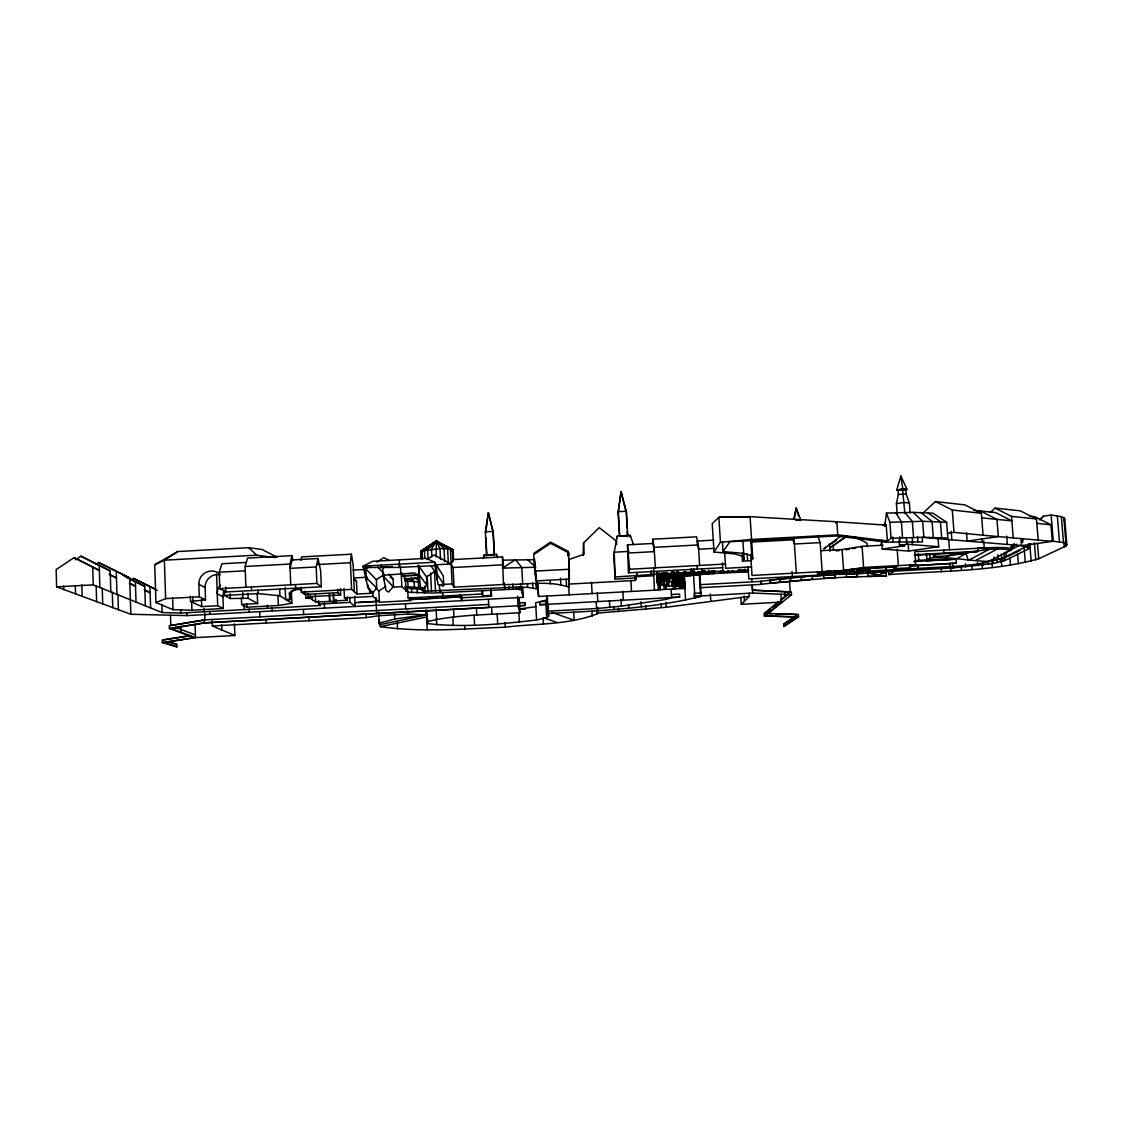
<?xml version="1.0" encoding="UTF-8"?>
<svg xmlns="http://www.w3.org/2000/svg" width="1123" height="1123" viewBox="0 0 1123 1123"><rect width="100%" height="100%" fill="white"/><g stroke="black" fill="none" stroke-linecap="round" stroke-linejoin="round"><path stroke-width="1.5" d="M568.814 575.439L569.263 587.315C548.628 579.973 525.045 585.027 503.455 584.493L502.486 556.896L453.566 559.549L451.137 563.648L450.421 549.007L439.991 548.656L420.746 551.084L420.816 558.089M535.797 567.241L502.613 568.112L502.655 560.138L534.141 559.731M568.266 556.461L568.294 551.449L550.537 542.128L533.888 553.316M568.547 552.755L569.347 579.089L536.106 580.9L533.664 554.65L550.551 543.307L568.547 552.755L568.533 555.717L568.294 551.449M652.688 544.402L652.758 539.222L696.583 536.836L698.366 544.95L699.629 565.431M654.47 590.207L653.642 572.674M616.709 544.374L616.527 541.16L599.219 527.628L583.553 542.956L583.062 555.576M453.566 559.549L453.102 549.835L436.342 541.019L436.089 556.98M368.19 585.139L368.33 588.48L373.355 593.197L357.03 594.081L351.583 589.378L350.432 562.735L351.401 554.201L301.582 556.91L301.048 560.335M399.465 559.83L399.072 567.41L434.896 565.613L438.096 584.493L439.767 585.687L441.774 584.409L442.883 586.388L443.767 585.49L443.318 576.043L434.741 562.23L426.179 558.384L372.738 561.289L363.122 566.118L367.67 586.487L370.478 591.835L373.004 592.537L376.71 588.017L376.345 579.679L363.122 566.118L434.741 562.23L434.896 565.613M485.908 531.109L488.337 512.734L493.264 532.372L494.443 555.632L492.969 531.418L488.337 512.734L485.361 531.839L486.554 555.169L494.162 554.762M752.803 558.622L751.806 555.871L743.665 553.414L723.044 551.561L729.866 541.763L836.424 535.966L885.836 542.114L891.058 538.296L923.85 537.271L947.868 538.057L946.661 522.237L933.002 513.211L913.139 512.355L886.454 513.113L884.699 526.35L886.229 525.143L887.381 540.991L837.758 534.843L751.568 539.461L720.433 542.269L714.003 552.053L734.751 553.906L743.019 556.348L744.128 559.1L742.471 561.107L751.076 560.644L752.803 558.622L751.582 539.952L750.866 543.181M619.433 535.446L618.113 512.762L621.033 491.649L626.325 511.246L627.757 535.783L619.742 536.218L618.324 511.681L621.033 491.649L625.693 510.74M881.008 545.09L881.85 540.009M794.368 518.686L796.193 508.059L800.755 519.851L799.955 520.721M378.732 615.067L379.097 623.181L380.43 626.648C421.757 632.614 463.771 628.796 505.308 627.181C535.839 623.335 568.491 625.216 597.408 613.72L597.324 609.733M569.291 584.072L635.365 580.479L636.25 577.952L615.137 579.089L613.734 554.636L617.327 536.036L630.312 535.334L633.456 544.767M618.113 512.762L618.324 511.681L626.325 511.246L626.999 528.035M897.179 514.095L896.421 503.68L898.344 494.471L898.007 489.937L902.569 489.151L905.784 489.516L906.121 494.05L909.377 502.978L910.107 512.874M617.004 537.636L617.327 536.036M613.734 554.636L614.253 552.207L628.992 551.407M316.209 566.947L318.02 558.524L292.162 559.928L290.113 568.364L316.209 566.947L316.883 583.399L321.304 586.782L320.631 570.624L318.02 558.524M483.353 558.454L484.097 555.043L496.422 554.369L496.871 555.759M793.68 519.458L796.193 508.059L798.537 515.976M615.137 579.089L614.253 552.207M290.759 584.816L289.931 564.041L291.994 555.646L247.593 558.061L245.109 566.483L245.895 587.259M629.891 536.934L630.312 535.334M899.579 490.33L896.716 490.007L900.885 476.068L907.075 489.446L902.527 490.232M722.665 567.705L628.487 572.828L629.568 569.235L627.49 544.823L653.01 543.448L654.372 551.618L628.627 553.021M321.304 586.782L225.905 591.975L219.771 588.677L219.182 572.225L221.905 563.746L246.035 562.426M1029.23 544.276L1029.51 547.687L1028.092 549.147L1004.973 560.489L993.125 563.507L953.104 567.943L865.987 572.716L883.352 576.015L846.18 577.166M1031.012 544.122L1029.538 545.652M651.452 571.256L651.228 574.583L693.817 572.014L693.607 568.701M615.671 576.927L651.649 574.555M653.839 574.19L653.614 568.266M657.952 584.367L660.043 583.89M657.966 584.676L660.057 584.185M1064.085 520.356L1064.73 518.994L1063.832 517.745L1061.347 516.65L1051.142 515.036L1043.435 516.201L1040.193 519.388M537.061 582.697L538.591 596.495L658.289 589.996L666.136 589.21L665.813 583.876M664.212 589.322L663.89 583.974M673.632 586.122L673.589 589.168L666.136 589.21M888.7 571.312L888.939 574.611C938.772 570.638 990.177 572.211 1038.747 558.763L1066.19 545.89L1066.85 544.669L1064.73 518.994M671.414 594.53L679.555 594.081L679.64 597.127L671.512 597.562L666.585 599.317L621.412 606.125L596.552 608.54L547.996 611.179L547.196 604.314L539.896 604.721L539.728 601.675L547.027 601.282M675.597 588.873L675.541 586.024M451.404 550.902L453.102 549.835L436.342 541.019L420.746 551.084L421.069 558.047M452.794 550.354L436.342 541.019L431.485 549.119L431.85 556.826M679.541 588.48C681.661 586.697 676.874 583.174 679.359 584.62M691.291 572.197L691.108 568.842M724.068 571.046L692.961 572.73L693.817 572.014M679.64 597.127L539.896 604.721M700.162 584.662L700.345 587.708L761.534 584.381L761.338 581.349L700.162 584.662L700.345 587.708M547.182 596.116L548.263 613.509C599.219 610.898 650.947 608.666 700.668 596.495L694.239 596.327L752.747 593.028L791.504 594.727L791.308 591.891L752.564 590.122M700.892 593.056L694.154 593.295L694.239 596.327M434.068 543.602L436.342 541.019L443.192 545.511M740.843 597.576L741.278 604.314L749.322 596.397L749.111 593.112M1039.744 519.837L1043.435 516.201M448.344 563.774L447.614 548.74L436.342 541.019L427.638 549.512L428.102 559.31M657.25 575.762L657.418 575.257M656.969 575.678L657.699 575.313L657.053 575.959M657.727 576.38L657.039 577.994M835.512 523.009L836.846 521.774L886.229 525.143M883.057 525.311L885.429 523.121M658.05 581.068L657.573 581.307M658.457 581.925L657.208 582.725L657.671 583.679M923.022 513L935.473 501.574L964.839 504.873L981.39 513.295L983.088 535.236L1052.321 541.356L1050.974 524.778L1034.69 516.65L1029.959 516.159M990.233 512.453L995.09 508.115L1020.133 510.797L1036.473 518.952L1038.185 540.107M840.088 536.612L823.706 548.88L826.556 546.943M429.814 546.719L436.342 541.019L438.882 543.097M829.7 547.996L846.658 535.853M778.604 601.563L764.145 613.453L764.314 615.98L797.639 617.004L783.854 626.494L783.7 624.163L796.095 615.502M781.229 599.401L788.964 593.042M766.377 612.302L770.322 609.087M772.947 606.925L778.197 602.63M780.822 600.482L788.683 594.039M764.314 615.98L781.411 602.125L780.892 594.221M765.072 613.383L765.24 615.895L791.504 594.727M426.908 610.126L427.61 623.574C463.771 627.799 500.535 624.177 536.583 620.008L535.657 602.77L545.764 600.328L547.645 598.798M748.044 567.171L748.816 578.935L817.712 575.187L822.162 571.635L820.169 542.606L817.825 536.134M1011.655 545.708L1014.237 543.644M825.335 572.449L822.106 574.99L821.924 572.309M826.247 572.211L826.36 573.376M826.261 572.407L827.876 572.295L827.735 570.933M827.848 572.112L827.946 573.292M860.765 547.364L862.085 546.34L882.917 545.202M829.378 572.028L829.49 573.207M829.392 572.239L830.908 572.126M1010.953 547.842L1015.08 544.669M1011.318 548.291L1016.694 544.22M444.68 561.682L444.048 548.628L436.342 541.019L424.438 550.003L424.831 558.356M841.324 571.382L841.436 572.548M841.338 571.579L842.952 571.481M422.739 551.056L426.824 548.038M429.533 546.031L436.342 541.019L438.447 543.434M845.97 571.116L844.496 571.396M729.052 572.449C730.329 570.175 724.784 572.014 728.995 571.214M845.956 571.34L844.468 571.41M536.583 620.008L546.69 617.748L548.6 616.359L548.052 606.223M846.798 572.267L846.644 569.459M731.635 571.312L733.235 571.256M849.76 572.112L849.62 569.291M851.459 571.046L853.368 570.975L853.326 569.796M861.959 567.929L854.435 573.235L854.154 569.207M859.432 571.551L859.277 569.361L870.1 568.771M859.207 571.579L859.067 569.179L861.06 569.066L861.229 571.453M794.228 617.369L783.7 624.163M861.004 571.481L860.878 569.277M862.422 570.484L864.373 570.372L864.331 569.193M766.827 613.439L798.397 614.463L798.565 616.934L783.854 626.494M868.809 568.982L869.076 571.031M869.876 568.266L870.255 570.961M868.879 570.133L866.928 570.231L866.886 569.066L866.886 571.158M830.838 544.051L836.537 540.191M831.034 547.098L845.717 537.131M376.345 579.679L383.125 575.144M440.511 559.436L439.991 548.656L436.342 541.019L420.507 551.604L421.378 552.067L421.701 558.819M410.302 597.366L410.442 600.566L379.377 602.251L378.872 591.035L385.736 586.445M427.133 559.408L433.913 554.874L451.123 563.943L453.088 567.522L454.043 587.175L503.455 584.493M426.572 576.955L418.205 565.15L420.634 588.003L422.557 589.617L426.965 585.294L426.572 576.955L434.699 571.509L431.078 565.936M370.211 566.104L365.916 568.982L366.449 581.04M376.949 562.132L383.743 557.598L389.47 560.616M436.342 541.019L422.08 550.537L422.473 558.819M130.703 580.282L133.567 578.387L155.676 589.224M502.613 568.112L515.387 559.619L521.788 567.382L522.644 583.735M74.132 557.64L99.357 570.456L74.132 557.64L56.15 569.543L56.613 586.852L130.829 614.267L186.994 615.601L523.29 597.324L522.771 587.343M75.438 559.816L80.884 556.194L110.194 570.877L110.826 591.933M95.764 564.364L98.599 562.483L129.707 577.966L130.829 614.267M276.988 557.247L262.192 549.526L248.688 547.687L177.785 551.547L164.379 560.18L154.735 564.743L155.957 602.546L173.012 609.719L191.921 610.21L223.351 608.498L222.93 596.762A11.876 11.665 -40 0 1 224.291 590.81L224.502 595.429L230.341 598.503L248.169 598.32L257.63 603.57L257.223 593.126M393.148 586.782L389.527 590.979A95.216 8.296 86.7 0 1 388.572 592.032L386.017 590.459L383.097 575.313L382.732 567.073L392.404 566.554M888.939 574.611L894.175 571.34M154.735 564.743L177.785 551.547M1010.77 546.676L1011.037 550.073L988.773 561.374C969.037 561.135 949.679 556.32 929.956 558.047L926.91 559.872L915.357 560.503M936.203 554.313L933.059 556.194C959.421 557.738 984.829 545.273 1011.037 550.073A34.981 3.453 -4.4 0 0 984.239 547.926L914.768 551.688L915.736 564.644L863.587 567.466L843.555 570.47L752.031 575.439L750.655 554.313M946.366 557.162L952.894 553.4L966.047 553.541L968.363 560.461L989.531 549.105L978.203 547.87M969.051 551.87L955.729 559.296L926.096 560.896M926.433 553.414L926.91 559.872L956.052 559.114L956.361 563.142L909.363 566.217M977.824 547.884L978.091 551.281L976.898 551.926L914.431 555.324M976.463 560.026L998.066 548.642M988.507 564.265L988.254 561.093L1004.439 557.949L1004.06 553.134L1019.866 545.287M1003.134 561.219L1002.881 558.005L1026.282 546.522M1007.878 556.418L1020.26 550.27M657.966 573.671L658.625 575.917M658.976 573.306L659.159 574.737L658.373 574.653M659.257 574.372L658.962 574.386M659.538 574.555L658.766 574.92M657.811 576.296L659.833 575.355L659.496 581.251M658.499 579.37L659.594 578.836L660.352 583.497M658.26 581.812L657.46 581.602L659.299 581.265M155.957 602.546L165.643 598.629L199.276 596.804L205.551 599.85L205.116 587.511A12.493 12.255 -39.6 0 1 220.29 574.751M740.155 572.014L740.029 569.754M740.576 571.986L740.408 569.333M190.363 596.313L190.531 601.451L205.551 599.85M569.586 559.338L584.185 554.201L583.553 542.956M661.854 573.292L660.366 573.741L661.784 573.292M660.422 573.825L662.261 573.432M660.127 575.271L662.935 574.386M660.422 577.306L660.352 576.015L662.893 575.327M662.261 576.632L660.745 577.11M662.598 579.033C658.106 578.247 663.075 593.126 660.549 579.384L662.598 579.033L661.082 579.707M660.464 580.858L664.016 579.903L663.623 573.277M660.422 573.881L660.549 580.942L660.127 573.979M744.086 570.863L745.616 570.624M379.097 623.181L394.805 618.998L425.926 614.772L425.701 610.042M427.456 621.609C457.651 614.225 489.137 615.011 519.963 612.653L519.177 597.59M666.515 578.261L664.002 578.317L666.515 578.261L666.234 573.586M667.076 579.145L666.599 572.688L667.076 579.145L663.623 580.001L663.23 573.404M990.907 560.868L1001.73 558.735L1001.351 553.934M380.43 626.648L427.287 616.836L427.133 614.786L379.686 624.725L379.476 619.91M667.118 572.576C664.1 578.317 671.161 582.5 670.964 576.169L668.943 576.492L669.083 578.71M671.105 578.387L672.523 578.078L672.087 571.593M896.716 490.007L902.794 488.954L907.075 489.446M901.222 490.302L904.268 489.768M898.344 494.471L906.121 494.05M241.389 597.618L241.642 604.441L246.934 607.22L278.364 605.508L291.854 603.262L291.362 591.175M896.421 503.68L904.015 502.416L909.377 502.978M488.631 604.455L204.063 619.91L169.278 625.665L169.376 628.515L194.097 637.653L162.33 642.581L162.245 639.97L190.657 635.506M169.376 628.515L204.161 622.816L525.283 605.381L518.012 605.901L519.963 612.653M673.505 571.34L673.8 576.352L677.099 576.324L676.818 571.621M673.8 576.352L677.099 576.324M820.716 550.705L842.096 549.54L862.085 546.34L863.587 567.466M845.858 549.751L849.17 549.217M852.483 548.684L855.796 548.15M672.523 578.078L677.871 577.222L677.576 572.337M677.731 577.208L678.741 577.11L678.432 572.112M163.663 639.928L188.748 635.997M947.517 533.397L954.003 532.386L983.088 535.236M212.163 620.907L212.345 625.974L366.238 617.622L379.139 615.671L407.93 614.099L425.926 614.772M842.348 571.382L862.267 568.392L896.87 566.525L893.459 568.687L910.585 567.747L910.346 564.56M899.088 540.135L899.467 545.343L907.103 544.22L938.702 546.704L938.056 538.128M881.653 540.795L882.257 549.077L904.829 545.764L899.467 545.343M882.257 549.077L908.647 551.056L938.702 546.704M597.506 613.13L666.304 607.262L749.322 596.397M680.131 576.913L679.864 573.263L681.198 573.095L681.872 581.588M684.553 582.556L683.781 572.73L682.433 572.912L682.714 576.562M679.934 573.334L681.198 573.095L681.296 575.523M683.879 575.173L683.725 572.73L682.503 572.983M1066.85 544.669L1063.481 542.591L1053.276 541.23L1021.579 545.666L922.18 537.341L922.516 541.946L885.836 542.114M680.019 575.608L681.184 575.439M682.602 575.257L683.767 575.088M673.435 577.264L674.039 586.136M673.421 577.433L675.976 577.419L676.509 586.29M674.235 577.404L674.361 579.566L674.277 577.475M674.909 577.531L675.021 579.538M675.976 577.419L675.948 579.665M678.138 572.098L678.446 577.096L687.234 575.959L686.953 573.095L690.603 572.688L690.771 575.538L691.838 575.411L691.473 571.13M673.786 579.552L676.13 579.917M673.8 579.735L676.285 579.903M668.508 581.195L672.368 581.447L672.495 586.108L678.446 586.431L678.278 583.721L680.257 583.932L681.759 584.185L681.928 586.866L684.89 587.891M668.62 581.616L671.989 581.84L672.495 586.108M671.989 581.84L672.256 586.094M673.744 582.851L676.2 582.893M674.614 582.893L674.741 584.901M675.232 582.935L675.358 584.943M674.123 584.957L676.327 585.069L676.299 582.823L673.772 582.669L673.912 584.985L676.453 585.322M668.438 577.433L668.564 585.925L671.947 586.136M674.137 585.153L676.608 585.308M535.868 606.743L518.7 609.031L525.522 609.101M1021.312 542.212L1022.885 542.002L1022.604 538.549M770.701 583.23L761.141 584.269L760.931 581.223L770.49 580.184L770.701 583.23L812.687 579.201M687.683 575.79L687.487 573.642L689.999 573.348L690.14 575.594M690.771 575.538L687.234 575.959M709.006 573.783L708.697 570.484L709.006 573.783L691.838 575.411M679.176 577.727C673.421 577.447 682.77 577.054 679.387 581.195M677.618 577.755L677.731 579.763M678.25 577.826L678.489 579.903M678.91 577.896L679.485 580.015L677.45 579.805M664.198 580.773C669.94 577.222 666.978 593.126 667.062 581.489L663.918 581.237M677.155 579.707L679.092 579.889M667.062 581.489L666.978 585.799L668.943 585.827M679.331 580.24L677.295 580.015M677.45 582.528L682.152 583.104L682.377 586.936L681.97 583.118L677.45 582.528L677.688 586.388L677.618 582.514M664.311 585.462L663.988 572.548M678.278 583.721L678.11 586.459L681.928 586.866M804.587 576.759L769.704 580.1L769.901 583.16L835.287 577.573L835.077 574.485L801.092 576.899L801.303 579.973M772.133 579.987L780.303 579.061L780.513 582.121M678.797 586.501L678.811 583.876M681.759 584.185L677.941 583.763M680.58 584.676L680.608 586.739L680.552 584.1M681.029 584.844L679.906 584.606L681.1 584.83M679.513 586.655L679.429 583.96M679.991 586.655L679.934 584.016M694.463 575.144L694.323 572.73L695.684 572.505L695.979 574.99M697.495 574.836L697.369 572.421L698.731 572.197L699.025 574.681M694.365 572.73C696.316 571.453 696.33 575.06 694.463 573.937M697.397 572.421C699.348 571.144 699.376 574.751 697.509 573.628M695.797 573.699L694.435 573.839M697.439 573.516L698.829 573.39M697.523 573.839L698.955 573.671M680.327 581.321L680.033 578.036M680.903 578.205L681.015 580.198M681.394 578.289L680.005 577.952L681.479 578.289M782.029 578.878L790.648 577.994L790.859 581.068M660.619 580.254L663.3 580.661L662.893 585.364L664.648 585.42M680.033 577.868L680.201 580.1M680.538 580.114L681.521 580.282M681.998 580.605L680.257 580.352M661.265 584.915L662.893 585.364M702.675 572.884L706.493 572.548M702.647 573.095L706.76 572.73L702.661 573.292M683.991 575.987L682.166 575.397L682.559 581.728M682.349 578.275L683.402 578.598L682.265 578.289L683.303 578.668L683.444 580.816M682.475 578.556L682.489 580.773L684.16 581.153M659.945 581.265L660.535 584.76M683.331 580.731L682.293 580.451L683.458 580.9M660.886 584.844L658.611 584.227L657.938 573.263L659.075 583.132M658.892 583.342L658.752 583.09M659.341 583.469L658.808 583.146M682.644 583.258L682.981 587.189L682.644 583.258L684.651 584.072M683.023 584.507L684.595 584.83M683.753 585.448L683.261 585.251M682.84 584.521L684.679 584.746M683.486 587.399L683.612 584.83M683.991 587.596L684.384 585.139M711.603 571.298L711.743 573.544L711.575 571.284C715.421 568.715 715.927 575.495 711.785 573.432M711.659 571.34L714.368 571.158L714.495 573.235M708.894 573.755L748.1 571.804L748.058 569.389M683.977 575.917L684.244 576.661M683.865 579.061L683.935 579.159M684.272 579.187L683.739 581.068L684.665 582.163M657.545 583.609L656.632 573.025M684.497 581.602L683.739 580.942M656.885 573.067L657.867 583.665M657.587 583.763L658.387 583.974M658.513 584.044L657.643 573.516M812.476 576.127L834.894 574.639L835.105 577.727L857.509 576.548L857.284 573.46L835.077 574.485M719.731 571.565L723.661 571.326M719.576 571.789L723.844 571.495L723.914 572.73M719.59 571.986L723.844 571.705M657.067 576.267L656.758 576.057M656.871 576.689L656.646 574.4M657.025 581.728L657.488 582.388L657.081 581.588M657.404 581.995L656.983 579.917M835.105 577.727L823.889 578.415L823.692 575.173M837.758 534.843L836.846 521.774L750.094 516.678L718.86 517.324L712.221 523.669L714.003 552.053M795.758 520.117L800.755 519.851M275.107 557.57L256.676 555.155L164.379 560.18L165.643 598.629M713.849 540.135L696.85 541.061L698.632 549.203L714.088 548.375M245.109 566.483L289.931 564.041M317.57 564.532L350.432 562.735M652.758 539.222L654.119 547.35L698.366 544.95M751.568 542.058L794.115 539.742L796.361 573.039M219.182 572.225L245.277 570.807M820.169 542.606L794.396 544.009L793.329 540.767M434.39 564.855L451.123 563.943L452.092 583.918L454.043 587.175M353.001 570.091L365.101 569.431M56.613 586.852L93.237 584.858L162.133 612.568L180.901 613.032L320.659 605.437L318.665 604.076L318.525 600.608M453.088 567.522L502.444 564.841M835.975 550.803L839.246 550.635M353.927 577.98L367.375 577.236M401.88 573.095L402.02 575.846L418.682 574.948M402.02 575.846L419.005 575.369M534.548 571.13L569.459 569.235M219.771 588.677L316.883 583.399M404.336 576.085L404.462 578.808L417.602 578.092M404.462 578.808L417.91 578.513M629.568 569.235L725.416 564.027M914.782 554.72L978.091 551.281M224.502 595.429L258.136 593.604L279.936 595.808L291.854 603.262M751.484 566.89L725.683 568.294L724.7 552.67M301.132 587.118L301.343 592.116L351.583 589.378M383.294 576.071L393.457 587.104L401.837 586.655L407.817 592.158L432.411 593.084L516.51 589.07L521.465 589.912L523.29 597.324M452.092 583.918L443.711 584.381L436.089 572.576M737.629 570.302L744.409 569.937M301.343 592.116L304.74 594.46L337.812 592.663L340.704 594.979L340.423 588.48M914.122 561.388L956.052 559.114M635.59 576.731L653.6 575.748M913.897 561.57L922.615 561.093M307.927 593.505L308.053 596.748L340.704 594.979M289.692 599.163L289.453 593.098L290.267 599.528L285.649 599.373L285.172 587.273M305.723 593.73L305.905 598.278L309.948 598.054L308.053 596.748M418.037 574.092L418.584 585.743L422.346 590.544L425.126 591.189L512.93 587.343L527.613 587.357L537.398 589.042M910.921 565.599L956.361 563.142M286.239 599.738L290.267 599.528M333.756 594.516A10.542 1.221 87 0 0 333.671 595.443L333.924 601.352L315.619 601.97L310.481 598.419L305.905 598.278M851.683 569.136L855.024 568.954M860.036 568.673L870.058 568.14M859.235 568.94L894.048 567.045M844.482 569.951L845.83 569.951L846.054 572.309M851.332 569.923L855.74 569.558M344.045 588.382L344.452 597.969L373.047 596.411L379.377 602.251M851.402 570.442L853.368 570.414M856.947 570.217L857.874 570.161M862.408 569.852L864.373 569.81M866.914 569.6L868.879 569.572M821.039 572.533L842.952 571.27L843.022 572.463M856.975 570.751L857.916 570.695M190.531 601.451L201.705 606.617L217.68 605.746L223.351 608.498M241.642 604.441L257.63 603.57M988.773 561.374A33.157 3.13 -4.2 0 1 949.96 566.624L818.19 573.797M333.166 594.235L333.447 601.002L347.316 600.244L347.161 596.734M422.824 589.168L411.509 588.705L405.066 587.02L407.635 588.115L408.126 597.969L481.964 593.969L482.848 595.836L491.2 595.387L491.523 596.159L460.458 597.843L460.29 594.46M336.142 599.766L336.282 603.107L332.366 603.332M318.665 604.076L349.983 602.363L354.952 606.336M378.97 601.212L354.952 602.658M410.049 599.514L460.135 596.804M358.405 602.475L377.384 601.437M410.176 599.654L437.788 598.152M441.241 597.969L461.946 596.846M673.8 588.803L685.058 588.536L684.104 571.41M517.857 602.995L525.157 602.602L525.311 605.508M741.278 604.314L781.411 602.125M234.454 623.812L234.889 635.478L195.528 637.625L163.747 642.553L176.844 646.862L176.76 644.335L168.576 641.584M175.483 644.405L176.76 644.335M176.844 646.862L162.33 642.581M839.639 574.4L863.699 573.418M657.46 577.812L658.12 577.208L658.976 578.261M657.446 578.696L658.99 578.457M818.906 572.576L821.264 572.463L821.348 573.642M886.454 513.113L889.893 522.265L922.657 521.297L946.661 522.237M727.437 571.214L728.911 571.13M659.594 578.836L659.748 584.536M659.075 579.159L658.878 579.356M659.019 581.546L660.324 581.237M857.284 573.46L867.84 573.137L868.065 576.225M662.163 576.731L662.303 578.963M661.629 576.955L661.756 579.033M661.25 579.271L661.11 577.025L661.279 579.187M748.802 570.47L722.931 571.902L722.356 562.932M744.002 570.891L745.602 570.835L745.461 569.431M867.391 576.394L886.454 576.169L886.229 573.095L878.032 571.509M363.192 567.508L399.072 567.41M383.097 575.313L414.457 572.927L418.697 575.509M880.488 572.955L883.127 572.941M881.625 573.123L886.229 573.095M666.992 579.117L667.511 579.005M664.1 578.092L665.658 577.727L665.181 572.898M670.964 576.169L670.782 578.387M671.428 578.289L671.133 573.446M670.571 574.007L668.915 574.302L670.684 574.148M420.788 587.61L405.136 586.641M418.935 581.981L404.87 580.984M765.24 615.895L798.565 616.934M769.143 613.621L772.47 613.734M775.811 613.846L797.47 614.548M673.042 577.966L672.789 571.481M676.046 575.762L676.299 572.604M673.94 576.127L676.2 575.762L675.849 572.519M728.28 516.805L733.501 517.099M673.07 580.689L682.279 581.644L684.735 583.216M683.149 575.173L683.065 572.898L683.191 575.173M682.587 575.341L683.949 575.369M680.005 575.692L681.366 575.734M981.741 517.857L1011.879 520.875L995.441 512.551L973.683 510.291M1036.824 523.36L1050.974 524.778M666.978 585.799L664.17 585.518L664.255 581.209M995.09 508.115L1011.528 516.398L1036.473 518.952M689.985 575.509L689.859 573.432L687.487 573.642M688.61 573.572L688.932 575.636L688.722 573.488M935.473 501.574L952.304 510.01L981.39 513.295M690.603 572.688L690.673 575.523M660.45 580.717L662.991 581.04M680.089 580.044L681.984 580.409M681.549 576.211L684.398 577.896M695.923 573.979L694.477 574.148M699.629 574.583L699.601 571.747M698.085 573.446L698.113 572.351M868.416 572.744L886.454 576.169M450.421 549.007L452.288 549.372L452.892 561.626M660.226 581.307L660.296 589.715L659.973 584.381M682.349 575.383L683.402 575.706M700.963 574.457L700.78 571.593M708.501 573.797L708.402 570.638M168.871 642.188L173.826 643.844M544.178 617.959L556.924 622.423M551.828 612.386L574.162 620.275L573.685 611.782M1029.51 547.687L1021.579 545.666L1021.046 538.984M175.146 627.266L195.444 634.944M405.824 587.357L407.635 588.115M212.345 625.974L234.889 635.478M110.321 575.257L116.469 577.952L109.099 574.035M129.889 583.848L135.518 586.304L129.356 583.019M144.867 590.403L150.131 592.705L144.165 589.533M80.884 556.194L110.194 570.877M126.155 577.236L144.741 586.36L145.358 605.83M122.604 575.018L144.741 586.36M98.599 562.483L129.707 577.966M133.567 578.387L157.15 590.361M404.687 579.889L407.789 581.447L408.042 587.076L411.509 588.705L411.692 592.733M980.463 510.993L996.957 519.388L998.319 536.583L967.156 541.104L966.51 532.625M408.449 578.935L414.162 581.882L414.429 587.497L417.166 589.07L417.363 593.084M855.235 537.075L866.998 543.181L867.237 546.536M199.276 596.804L198.841 584.241L205.116 587.511M222.93 596.762L217.258 593.814A12.072 11.848 -39.9 0 1 220.459 585.195M380.543 566.427L383.575 568.027L382.732 567.073M390.214 577.264L393.078 578.78L393.457 587.104M414.682 577.713L419.146 580.31M404.771 579.65L407.789 581.447L405.122 579.257M683.402 575.58L684.37 576.239M927.682 512.748L940.442 521.718L941.635 537.594M353.661 579.075L356.468 581.082L357.03 594.081M410.106 578.949L414.162 581.882L411.453 578.064M709.301 573.727L709.09 570.456M711.35 573.572L711.182 570.919M715.014 573.306L714.846 570.652M713.035 571.186L713.161 573.418L712.923 571.256M920.832 512.467L932.076 521.409L933.269 537.327M344.452 597.969L347.316 600.244M527.319 559.521L534.59 566.132M353.773 578.598L356.468 581.082M248.688 547.687L256.676 555.155M913.139 512.355L922.657 521.297L923.85 537.271M375.714 587.933L378.872 591.035M365.522 577.011L376.71 588.017M377.833 566.904L383.378 573.011M408.126 597.969L410.442 600.566M388.853 573.993L393.078 578.78M904.745 512.425L912.353 521.409L913.532 537.412M418.626 573.965L426.965 585.294M895.789 512.692L901.362 521.732L902.541 537.749M460.458 597.843L462.058 600.51M484.097 555.043L484.617 556.432M485.683 532.779L485.361 531.839L492.969 531.418L493.264 532.372M496.422 554.369L497.447 557.696M521.577 587.231L522.195 589.814M525.157 602.602L525.283 605.381M291.994 555.646L293.061 560.195M351.401 554.201L353.212 565.459L354.349 591.765M902.794 488.954L900.885 476.068L900.913 479.268M548.263 613.509L548.6 616.359M502.486 556.896L503.525 568.364M1063.832 517.745L1066.19 545.89M1063.818 541.974L1064.239 547.055M1061.347 516.65L1063.481 542.591M1057.333 515.696L1059.466 541.777M1051.142 515.036L1053.276 541.23M1037.498 543.279L1038.747 558.763M1034.395 542.746L1035.771 559.886M1029.777 544.122L1031.153 561.163M1028.584 543.63L1028.865 547.041M1027.826 545.75L1028.092 549.147M1024.232 548.894L1025.313 562.455M1017.578 553.639L1018.379 563.76M1011.528 516.398L1013.227 537.903M1009.942 558.313L1010.475 565.037M1006.671 536.204L1007.331 544.473M1005.955 552.362L1006.334 557.19M1004.72 557.275L1004.973 560.489M1001.351 561.247L1001.744 566.273M1000.256 558.777L1000.509 561.963M997.87 554.748L998.249 559.535M996.901 559.549L997.154 562.735M993.841 557.162L994.094 560.335M992.872 560.321L993.125 563.507M991.946 562.441L992.325 567.438M983.706 541.019L984.239 547.926M981.923 538.998L982.176 542.367M983.116 561.837L983.355 564.995M981.993 563.549L982.386 568.533M977.543 562.539L977.782 565.697M971.802 566.217L972.055 569.529M965.485 563.802L965.724 566.961M961.26 567.115L961.513 570.428M952.304 510.01L954.003 532.386M951.181 531.249L951.827 539.826M952.865 564.813L953.104 567.943M948.724 539.461L949.511 549.807M950.676 567.887L950.928 571.186M949.721 563.465L949.96 566.624M943.615 549.737L943.867 553.134M941.271 568.449L941.509 571.761M929.718 554.79L929.956 558.047M917.519 536.429L917.912 541.665M918.305 553.85L918.782 560.321M917.842 565.192L918.081 568.364M912.311 538.015L912.564 541.497M912.199 541.272L912.452 544.641M908.17 544.515L908.647 551.056M904.787 512.86L902.569 489.151M906.837 540.739L907.103 544.22M906.317 537.973L906.57 541.468M899.691 536.836L900.042 541.553M897.165 549.329L898.358 565.585M892.743 537.047L893.08 541.777M889.893 522.265L891.058 538.296M885.977 566.918L886.201 570.091M867.826 569.01L867.981 570.161M864.429 569.08L864.556 571.284M863.39 569.249L863.461 570.414M863.32 569.249L863.39 570.414M862.225 569.207L862.366 571.396M857.93 569.445L858.07 571.635M856.765 573.628L856.989 576.717M853.424 569.684L853.55 571.874M852.385 569.852L852.455 571.003L852.315 569.852M851.234 569.81L851.36 572M846.321 573.909L846.531 576.997M845.128 569.993L845.268 571.06M844.51 570.021L844.566 572.379M842.096 549.54L843.555 570.47M837.576 570.54L837.702 572.73M836.172 570.624L836.326 572.8M833.14 545.02L833.491 550.059M834.922 572.884L834.571 570.512L834.712 572.898M829.406 543.855L829.925 551.323M830.753 570.779L830.978 573.123M830.136 570.807L830.192 571.888L830.051 570.807M829.434 570.849L829.49 571.916M827.047 570.975L827.132 572.042M817.488 571.832L817.712 575.187M812.322 575.987L812.533 579.075M792.024 571.523L792.361 576.562M790.157 577.896L790.367 580.97M789.581 581.911L790.255 591.975L752.424 590.263L752.087 585.111M784.865 592.958L785.089 596.229M779.657 578.963L779.853 582.037M751.568 539.461L750.094 516.678L718.86 517.324L720.433 542.269M750.726 539.237L751.806 555.871M751.806 578.387L752.017 581.742M752.242 585.097L752.747 593.028M747.174 553.751L747.609 560.461M745.504 569.431L745.658 571.86M742.865 541.16L744.128 559.1M744.142 569.445L744.156 571.888M742.794 553.021L743.019 556.348M742.064 554.79L742.471 561.107M744.072 596.032L744.409 601.226M738.653 569.796L738.794 572.042M733.333 572.253L733.249 571.031L731.578 571.13L731.691 572.323M727.339 571.312L727.423 572.533M722.412 541.539L723.044 551.561M719.576 571.761L719.646 572.983M710.34 594.067L710.775 600.819M706.704 572.716L706.788 573.937M705.019 570.54L705.328 572.66M703.953 572.856L703.812 570.568L703.868 572.786M702.422 570.624L702.675 574.302M701.847 568.94L702.057 572.239M699.84 574.485L701.173 595.822M699.348 575.187L700.457 593.225M698.015 572.351L698.113 573.46M697.13 565.894L697.327 569.08M693.438 568.968L693.649 572.281M693.242 570.316L694.983 598.377M692.498 570.4L692.61 575.299M692.133 570.428L692.442 575.313M685.914 571.818L686.167 576.085M685.802 571.804L686.069 576.071M685.17 572.898L685.381 576.155M685.002 572.927L685.198 576.169M684.833 572.941L685.03 576.197M684.384 572.042L684.525 576.829M684.567 583.076L685.62 600.159M684.019 579.089L684.23 581.251M683.626 575.706L684.23 584.774M684.258 585.097L684.426 587.764M683.991 584.985L684.075 587.666M683.205 575.523L683.612 582.037M683.5 584.788L683.654 587.469M682.896 578.57L683.023 580.717M683.205 584.493L683.317 587.357M681.956 576.281L682.602 587.02M681.493 578.219L681.633 580.366M681.591 584.199L681.577 586.908M681.156 584.185L681.254 586.88M680.51 578.036L680.636 580.198M680.257 583.932L679.668 577.208M679.233 572.758L679.485 577.011M678.938 572.126L679.233 576.983M679.682 583.988L679.85 586.683M679.106 577.741L679.247 580.044M677.857 572.211L678.166 577.208M677.716 577.685L677.843 579.833M677.141 577.517L677.351 580.984M676.579 576.871L677.155 586.332M676.144 572.59L676.355 575.945M674.558 582.809L674.684 584.971M673.646 571.34L673.982 576.829M672.944 571.495L673.575 579.58M672.649 571.509L673.589 589.168M672.368 571.439L672.761 578.064M672.298 577.685L672.803 586.066M671.105 589.378L671.596 597.436M669.799 576.324L669.926 578.542M668.62 573.979L668.915 578.808L668.466 573.965M668.297 577.713L668.634 585.869M667.441 574.064L668.339 585.799M666.95 572.505L667.848 585.743M665.644 572.912L665.939 577.896L665.363 572.898M665.7 585.588L665.939 589.575M666.009 602.321L666.304 607.262M663.553 573.474L664.156 585.378M663.356 578.57L663.763 585.308M662.865 573.418L663.272 580.001M662.514 575.341L662.584 576.632M662.079 573.432L662.486 580.24M660.886 582.107L661.068 584.971M659.173 573.221L659.412 575.566M661.138 603.837L661.349 607.15M658.906 573.306L659.019 575.734M659.173 579.061L659.398 584.437M659.089 583.328L658.625 579.187L658.962 584.325M657.278 572.955L657.994 584.002M658.148 584.297L658.289 589.996M657.208 573.039L657.797 583.89M654.119 547.35L655.341 567.831M651.143 571.017L651.466 574.99M651.031 571.284L651.228 574.583M645.964 605.592L646.174 609.073M640.952 601.689L641.247 606.687M636.811 572.477L637.008 575.776M635.548 576.183L635.73 579.426M635.071 575.65L635.365 580.479M630.873 580.212L631.519 591.456M627.196 531.53L627.504 536.766M628.487 572.828L627.49 544.823M628.543 605.044L628.74 608.273M622.858 591.33L623.363 600.047M621.019 599.387L621.412 606.125M618.408 608.217L618.605 611.684M613.748 606.462L613.93 609.677M609.438 600.805L609.831 607.515M597.31 592.719L597.801 601.437M597.745 607.375L597.941 610.814M597.211 610.336L597.408 613.72M596.173 601.844L596.552 608.54M591.484 582.346L592.116 593.59M591.891 611.207L592.186 616.401M568.799 560.602L569.431 571.986M568.771 565.402L569.375 576.534M568.771 568.631L569.347 579.089M568.828 579.384L569.263 587.315M568.645 585.195L569.179 594.839M566.189 579.243L566.539 585.644M560.503 578.163L560.854 584.606M550.228 580.591L550.396 583.834M546.761 596.299L547.182 604.188M545.764 600.328L546.69 617.748M543.097 617.65L543.448 624.093M537.875 583.216L538.591 596.495M536.485 580.282L536.668 583.539M535.545 570.442L536.106 580.9M534.702 559.675L535.11 567.241M535.278 570.414L535.699 578.373M535.924 583.525L536.176 588.298M534.197 559.212L534.983 573.853M532.597 582.935L532.849 587.736M527.445 584.157L527.613 587.357M522.027 586.571L522.406 593.688M521.325 587.259L521.465 589.912M520.637 584.016L520.833 589.533M518.994 586.599L519.135 589.252M518.868 612.316L519.388 622.184M517.478 596.229L517.984 605.774M516.369 586.417L516.51 589.07M512.762 584.114L513.127 589.014M684.974 587.132L685.058 588.536M509.07 586.403L509.21 589.07M504.901 586.571L505.027 589.238M504.269 582.851L504.508 587.68M505.055 622.381L505.308 627.181M497.194 614.127L497.686 623.953M491.172 589.393L491.523 596.159M490.849 588.592L491.2 595.387M491.607 607.473L491.958 614.169M485.936 537.763L486.863 556.039M488.435 599.429L488.842 607.487L205.046 622.9L170.921 628.487L195.528 637.625L195.093 624.655M482.595 590.852L482.848 595.836M481.781 590.53L481.964 593.969M476.419 608.105L476.77 615.081M474.074 615.264L474.566 625.09M464.641 625.679L464.81 629.175M461.862 596.706L462.129 600.651M453.608 610.056L453.945 616.99M452.836 617.187L453.243 625.427M442.687 592.832L442.855 596.088M440.665 590.066L440.792 592.733M439.43 584.76L439.739 591.203M436.538 565.15L437.24 579.721M434.545 571.228L435.513 591.386M436.131 608.961L436.622 619.292M436.426 618.254L436.735 624.907M430.614 572.955L431.499 591.442M427.231 576.225L427.947 591.372M427.372 618.52L427.61 623.574M426.586 616.864L427.203 629.806M424.887 586.136L425.126 591.189M424.297 590.53L424.424 593.197M423.048 587.526L423.217 590.909M422.192 587.287L422.346 590.544M418.879 566.104L419.3 574.892M407.775 610.8L407.93 614.099M405.431 578.794L406.007 591.428M404.617 575.158L404.799 579.229M405.487 603.935L405.726 609.087M402.245 573.516L402.371 576.281M401.22 573.334L401.837 586.655M400.462 566.104L400.813 573.656M397.261 622.367L397.556 628.95M394.566 613.748L394.805 618.998M383.827 573.881L384.094 579.566M381.02 565.15L381.132 567.48M378.984 612.232L379.139 615.671M375.966 597.394L376.682 613.579M372.822 591.442L373.047 596.411M369.551 588.34L369.776 593.393M366.084 614.211L366.238 617.622M354.671 596.131L355.121 606.462M349.758 597.169L349.983 602.363M337.672 589.378L337.812 592.663M335.693 599.836L335.819 602.77M329.98 601.563L329.727 595.667A10.542 1.235 87 0 1 329.811 594.727M329.207 594.446L329.488 601.212M324.336 603.051L324.547 608.119M315.338 594.951L315.619 601.97M312.222 596.51L312.348 599.71M310.341 594.979L310.481 598.419M308.937 617.313L309.078 620.724M304.614 591.175L304.74 594.46M303.435 609.649L303.645 614.632M295.517 584.957L295.644 588.185M279.669 588.929L279.936 595.808M277.957 595.232L278.364 605.508M272.103 607.754L272.229 610.968M267.372 605.072L267.499 608.329M266.081 619.671L266.207 623.054M259.708 612.007L259.904 617.004M258.009 590.108L258.136 593.604M251.44 587.343L251.566 590.572M249.18 609.003L249.306 612.217M247.972 593.183L248.169 598.32M246.807 603.865L246.934 607.22M244.028 604.693L244.21 609.592M242.779 592.663L242.975 597.815M230.173 593.87L230.341 598.503M225.723 587.118L225.905 591.975M221.694 624.809L221.891 630.003M216.557 574.12L217.68 605.746M209.804 611.137L209.917 614.351M204.709 613.312L204.933 619.994L170.822 625.637L170.485 615.32M204.077 608.498L204.189 611.768M204.063 619.91L204.161 622.816M201.466 599.654L201.705 606.617M192.805 597.099L192.917 600.538M191.626 601.647L191.921 610.21M186.881 612.386L186.994 615.601M180.789 609.775L180.901 613.032M180.789 626.129L181 632.221M172.605 597.633L173.012 609.719M161.866 604.342L162.133 612.568M149.949 587.104L150.622 607.936M135.392 582.163L136.023 602.068M117.957 594.46L118.42 609.691M116.287 571.902L116.96 594.404M112.3 592.172L112.763 607.599M102.235 588.115L102.698 603.879M99.231 565.978L99.863 587.526M96.171 585.673L96.634 601.633M92.746 567.55L93.237 584.858M81.853 584.774L82.176 596.299M75.325 585.518L75.55 593.842M63.66 586.08L63.758 589.491M198.841 584.241A12.718 12.465 -39.5 0 1 220.038 574.204M289.453 593.098A10.893 10.739 -38.9 0 1 301.89 589.743M290.029 593.491A10.879 10.711 -38.9 0 1 300.992 589.687M850.209 572.042L849.999 569.908L850.209 572.042M744.928 570.54L744.788 569.445L744.9 570.554M681.156 574.274L679.948 574.429L681.156 574.274M683.739 573.909L682.531 574.078L683.739 573.993M680.678 575.523L680.538 573.249L680.622 575.538M695.151 573.755L694.969 572.66L695.151 573.755"/></g></svg>
